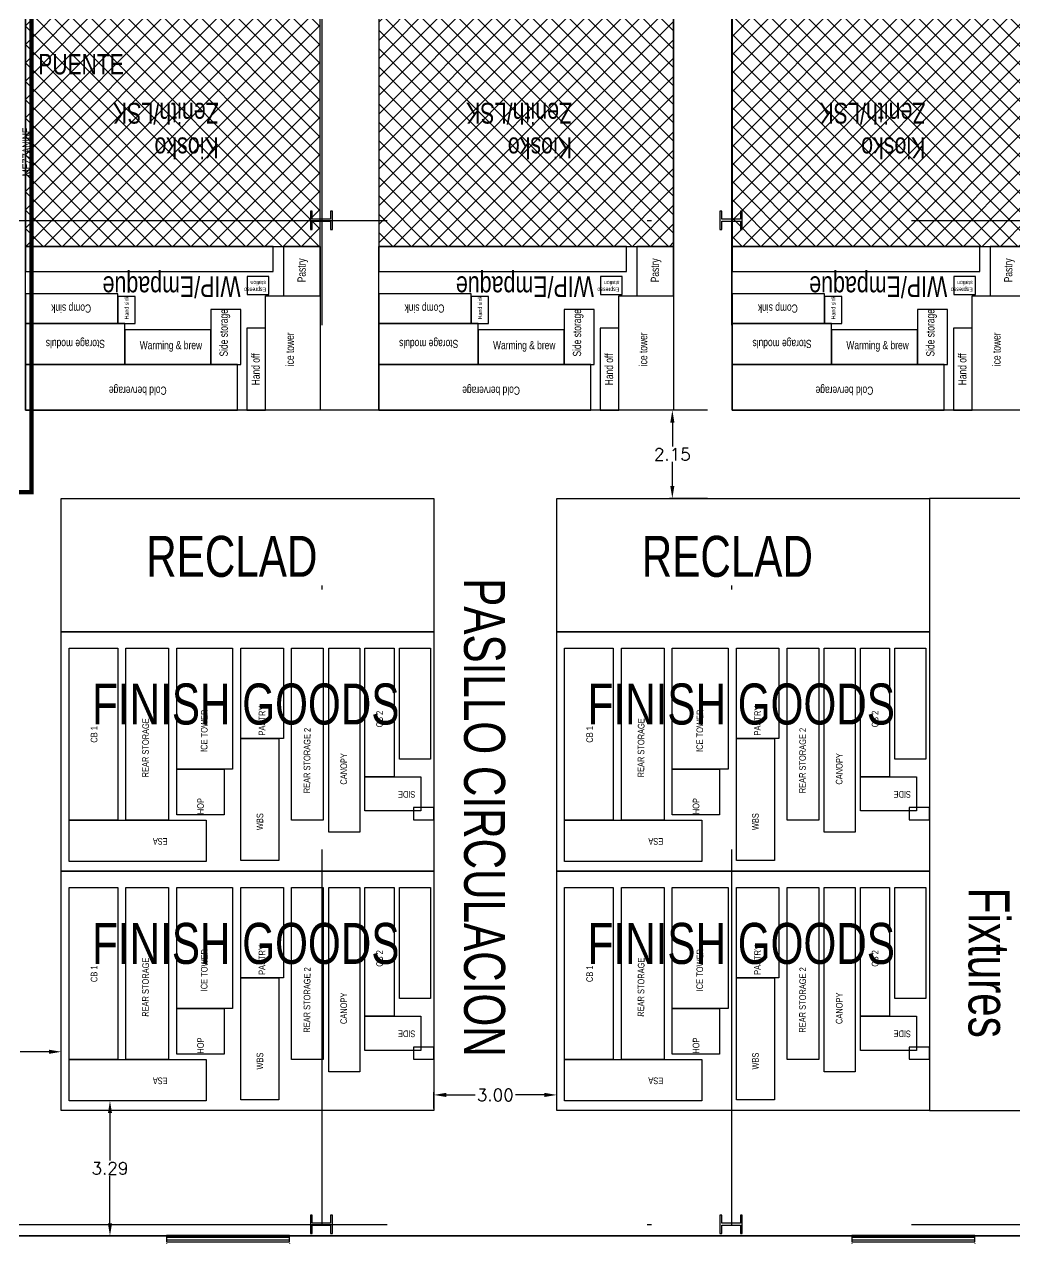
# Model space of a CAD drawing. Header units: millimetres. Extents: x 1263 to 3002, y 1308 to 2683.
# Drawn here: x 1664.08 to 1688.26, y 1352.96 to 1382.6 of the extents above; entities that cross this region are included whole.
import ezdxf

# ---------------------------------------------------------------- set-up
doc = ezdxf.new("R2010")
doc.units = ezdxf.units.MM
doc.header["$PDMODE"] = 34
doc.linetypes.add('DASHDOT', pattern=[25.4, 12.7, -6.35, 0, -6.35])
doc.linetypes.add('DASHED2', pattern=[0.375, 0.25, -0.125])
for name, color, linetype in [('1- 2', 223, 'Continuous'), ('1- muro de carga', 5, 'Continuous'), ('DIM GENERAL', 1, 'Continuous'), ('ejes', 140, 'DASHDOT'), ('LINEA LIMITE DE ZONIFICACION', 2, 'Continuous'), ('LINEA PROYECCION', 1, 'DASHED2')]:
    doc.layers.add(name, color=color, linetype=linetype)
doc.styles.add('ARRAY BASE$0$Standard', font='arial.ttf')
doc.styles.get("Standard").update_dxf_attribs({"font": 'arial.ttf'})
doc.styles.add('TEXTO GENERAL', font='swissc.ttf', dxfattribs={"width": 0.9, "height": 1})
doc.styles.add('TEXTOS', font='romans.shx')
doc.dimstyles.new('DIM-75P', dxfattribs={"dimtxt": 0.3, "dimasz": 0.3, "dimexe": 0.0675, "dimexo": 0.0468, "dimgap": 0.0375, "dimtad": 0, "dimtih": 1, "dimtoh": 1, "dimzin": 0, "dimdsep": 46, "dimtxsty": 'TEXTOS', "dimcen": 0.3, "dimclrd": 1, "dimclre": 1, "dimclrt": 2, "dimadec": 0, "dimazin": 0, "dimtfac": 1, "dimtmove": 1, "dimatfit": 3, "dimldrblk": 'flecha', "dimfxl": 0.045, "dimtolj": 1, "dimtzin": 0, "dimlwd": -1, "dimlwe": -1, "dimarcsym": 0})

# ---------------------------------------------------------------- blocks, each defined once
blk = doc.blocks.new('malla1x1')
at = {"color": 1, "linetype": 'Continuous', "ltscale": 0.01}
blk.add_lwpolyline([(80.173, 79.605), (0, 79.605), (0, 0), (101.556, 0)], close=True, dxfattribs=at)
blk = doc.blocks.new('planta conjunto')
at = {"layer": '1- 2', "lineweight": 25}
for points in [[(130.806, 25.012), (130.356, 25.012), (130.356, 25.209), (130.316, 25.209), (130.316, 24.759), (130.356, 24.759), (130.356, 24.964), (130.806, 24.964), (130.806, 24.759), (130.853, 24.759), (130.853, 25.209), (130.806, 25.209), (130.806, 25.012)], [(130.806, 25.012), (130.356, 25.012), (130.356, 25.209), (130.316, 25.209), (130.316, 24.759), (130.356, 24.759), (130.356, 24.964), (130.806, 24.964), (130.806, 24.759), (130.853, 24.759), (130.853, 25.209), (130.806, 25.209), (130.806, 25.012)], [(140.814, 25.012), (140.363, 25.012), (140.363, 25.209), (140.316, 25.209), (140.316, 24.759), (140.363, 24.759), (140.363, 24.964), (140.814, 24.964), (140.814, 24.759), (140.861, 24.759), (140.861, 25.209), (140.814, 25.209), (140.814, 25.012)], [(140.814, 25.012), (140.363, 25.012), (140.363, 25.209), (140.316, 25.209), (140.316, 24.759), (140.363, 24.759), (140.363, 24.964), (140.814, 24.964), (140.814, 24.759), (140.861, 24.759), (140.861, 25.209), (140.814, 25.209), (140.814, 25.012)], [(130.806, 0.502), (130.356, 0.502), (130.356, 0.699), (130.316, 0.699), (130.316, 0.249), (130.356, 0.249), (130.356, 0.454), (130.806, 0.454), (130.806, 0.249), (130.853, 0.249), (130.853, 0.699), (130.806, 0.699), (130.806, 0.502)], [(130.806, 0.502), (130.356, 0.502), (130.356, 0.699), (130.316, 0.699), (130.316, 0.249), (130.356, 0.249), (130.356, 0.454), (130.806, 0.454), (130.806, 0.249), (130.853, 0.249), (130.853, 0.699), (130.806, 0.699), (130.806, 0.502)], [(140.814, 0.502), (140.363, 0.502), (140.363, 0.699), (140.316, 0.699), (140.316, 0.249), (140.363, 0.249), (140.363, 0.454), (140.814, 0.454), (140.814, 0.249), (140.861, 0.249), (140.861, 0.699), (140.814, 0.699), (140.814, 0.502)], [(140.814, 0.502), (140.363, 0.502), (140.363, 0.699), (140.316, 0.699), (140.316, 0.249), (140.363, 0.249), (140.363, 0.454), (140.814, 0.454), (140.814, 0.249), (140.861, 0.249), (140.861, 0.699), (140.814, 0.699), (140.814, 0.502)]]:
    blk.add_lwpolyline(points, dxfattribs=at)
at = {"layer": '1- muro de carga', "lineweight": 25}
blk.add_lwpolyline([(6.09, 0.197), (0.197, 0.197), (0.197, 79.803), (140.923, 79.803), (162.306, 0.197), (7.291, 0.197)], dxfattribs=at)
at = {"layer": 'ejes'}
for p, q in [((130.594, 86.124), (130.594, 0.474)), ((140.594, 86.124), (140.594, 0.474)), ((-8.01, 24.984), (162.449, 24.984)), ((-8.01, 0.474), (162.449, 0.474))]:
    blk.add_line(p, q, dxfattribs=at)
blk.add_blockref('malla1x1', (60.75, 0.197))
blk = doc.blocks.new('ARRAY BASE$0$FINISH')
for points in [[(5.845, 9.099), (5.845, 0), (0, 0), (0, 9.099)], [(0.237, 5.558), (0.237, 8.908), (1.247, 8.908), (1.247, 5.558)], [(5.442, 7.719), (1.247, 7.719), (1.247, 8.908), (5.442, 8.908)], [(5.442, 6.48), (1.247, 6.48), (1.247, 7.519), (5.442, 7.519)], [(2.491, 5.122), (1.374, 5.122), (1.374, 6.28), (2.491, 6.28)], [(5.442, 4.914), (2.491, 4.914), (2.491, 6.28), (5.442, 6.28)], [(0.259, 4.714), (3.239, 4.714), (3.239, 3.784), (0.259, 3.784)], [(5.442, 3.673), (3.239, 3.673), (3.239, 4.714), (5.442, 4.714)], [(1.247, 3.473), (5.442, 3.473), (5.442, 2.703), (1.247, 2.703)], [(5.442, 1.809), (0.947, 1.809), (0.947, 2.566), (5.442, 2.566)], [(2.301, 1.683), (2.301, 0.318), (1.468, 0.318), (1.468, 1.683)], [(2.301, 0.973), (2.301, 1.683), (5.442, 1.683), (5.442, 0.973)], [(5.442, 0.086), (2.735, 0.086), (2.735, 0.843), (5.442, 0.843)], [(1.55, 0), (1.55, 0.495), (1.25, 0.495), (1.25, 0)]]:
    blk.add_lwpolyline(points, close=True)
at = {"style": 'TEXTO GENERAL'}
for s, width, gutter_width, heights, insert, char_height, attachment_point, rotation in [('\\pxqc;CB 1', 2.11022, 20.17, [0], (2.283, 8.385), 0.1614, 1, 359.6009), ('\\pxqc;FINISH GOODS ', 8.493, 12.5, [4.341], (4.579, 8.84), 1, 1, 270), ('\\pxqd;REAR STORAGE', 2.11022, 20.17, [0], (3.344, 7.12), 0.16136, 2, 359.6009), ('\\pxqd;ESA ', 1.48497, 20.17, [0.193], (0.648, 7.242), 0.1614, 2, 89.6009), ('\\pxqd;HOP ', 1.09476, 20.17, [0.213], (1.936, 5.776), 0.1614, 2, 359.6009), ('\\pxqd;ICE TOWER', 2.11022, 20.17, [0], (3.966, 5.684), 0.16136, 2, 359.6009), ('\\pxqd;WBS ', 1.48497, 20.17, [0.193], (1.743, 4.326), 0.1614, 2, 359.6009), ('\\pxqd;PASTRY ', 2.11022, 20.17, [0], (4.366, 4.274), 0.16136, 2, 359.6009), ('\\pxqd;REAR STORAGE 2 ', 2.88701, 20.17, [0.516], (3.345, 3.174), 0.16136, 2, 359.6009), ('\\pxqd;CANOPY ', 2.11022, 20.17, [0], (3.167, 2.278), 0.16136, 2, 359.6009), ('\\pxqd;CB 2', 0.72255, 20.17, [0.176], (3.872, 1.406), 0.1614, 2, 359.6009), ('\\pxqd;SIDE ', 1.09476, 20.17, [0.213], (1.795, 1.001), 0.16136, 2, 89.6009)]:
    blk.add_mtext_dynamic_manual_height_columns(s, width=width, gutter_width=gutter_width, heights=heights, dxfattribs=dict(at, insert=insert, char_height=char_height, attachment_point=attachment_point, rotation=rotation))
blk = doc.blocks.new('*D90')
at = {"layer": 'Defpoints', "color": 0, "ltscale": 0.01, "transparency": 16777216}
for p in [(1664.981, 1357.519), (1661.981, 1356.531), (1664.981, 1356.086)]:
    blk.add_point(p, dxfattribs=at)
at = {"layer": 'LINEA LIMITE DE ZONIFICACION', "color": 1, "ltscale": 0.01, "transparency": 16777216}
for p, q in [((1661.981, 1356.578), (1661.981, 1357.586)), ((1662.281, 1357.519), (1662.986, 1357.519)), ((1664.681, 1357.519), (1663.975, 1357.519)), ((1664.981, 1356.132), (1664.981, 1357.586))]:
    blk.add_line(p, q, dxfattribs=at)
for points in [[(1662.281, 1357.569), (1662.281, 1357.469), (1661.981, 1357.519)], [(1664.681, 1357.569), (1664.681, 1357.469), (1664.981, 1357.519)]]:
    blk.add_solid(points, dxfattribs=at)
at = {"layer": 'LINEA LIMITE DE ZONIFICACION', "color": 2, "ltscale": 0.01, "transparency": 16777216, "insert": (1663.481, 1357.519), "char_height": 0.3, "attachment_point": 5, "style": 'TEXTOS'}
blk.add_mtext('\\A1;3.00', dxfattribs=at)
blk = doc.blocks.new('flecha')
at = {"ltscale": 6}
for points in [[(-0.021, 0.03), (-0.106, 0.13), (-0.124, 0.055), (-0.124, 0.212)], [(-0.021, -0.03), (-0.106, -0.13), (-0.124, -0.055), (-0.124, -0.212)]]:
    blk.add_hatch(color=256, dxfattribs=at).paths.add_polyline_path(points)
for p, q in [((0.009, -0.017), (-0.137, 0.242)), ((0.009, 0.017), (-0.137, -0.242)), ((-0.127, 0.244), (-0.127, 0.025)), ((-0.127, 0.025), (-0.104, 0.122)), ((0, 0), (-0.104, 0.122)), ((0, 0), (-0.104, -0.122)), ((-0.127, -0.025), (-0.127, -0.244)), ((-0.127, -0.025), (-0.104, -0.122))]:
    blk.add_line(p, q, dxfattribs=at)
for points in [[(-0.021, 0.03), (-0.106, 0.13), (-0.124, 0.055), (-0.124, 0.212)], [(-0.021, -0.03), (-0.106, -0.13), (-0.124, -0.055), (-0.124, -0.212)]]:
    blk.add_lwpolyline(points, close=True, dxfattribs=at)
blk = doc.blocks.new('*D91')
at = {"layer": 'Defpoints', "color": 0, "ltscale": 0.01, "transparency": 16777216}
for p in [(1666.846, 1356.322), (1666.17, 1353.029), (1666.846, 1353.029)]:
    blk.add_point(p, dxfattribs=at)
at = {"layer": 'LINEA LIMITE DE ZONIFICACION', "color": 1, "ltscale": 0.01, "transparency": 16777216}
for p, q in [((1666.799, 1356.322), (1666.102, 1356.322)), ((1666.17, 1356.022), (1666.17, 1354.863)), ((1666.17, 1353.329), (1666.17, 1354.488)), ((1666.799, 1353.029), (1666.102, 1353.029))]:
    blk.add_line(p, q, dxfattribs=at)
for points in [[(1666.12, 1356.022), (1666.22, 1356.022), (1666.17, 1356.322)], [(1666.12, 1353.329), (1666.22, 1353.329), (1666.17, 1353.029)]]:
    blk.add_solid(points, dxfattribs=at)
at = {"layer": 'LINEA LIMITE DE ZONIFICACION', "color": 2, "ltscale": 0.01, "transparency": 16777216, "insert": (1666.17, 1354.676), "char_height": 0.3, "attachment_point": 5, "style": 'TEXTOS'}
blk.add_mtext('\\A1;3.29', dxfattribs=at)
blk = doc.blocks.new('*D92')
at = {"layer": 'Defpoints', "color": 0, "ltscale": 0.01, "transparency": 16777216}
for p in [(1677.079, 1356.466), (1674.079, 1356.086), (1677.079, 1356.086)]:
    blk.add_point(p, dxfattribs=at)
at = {"layer": 'LINEA LIMITE DE ZONIFICACION', "color": 1, "ltscale": 0.01, "transparency": 16777216}
for p, q in [((1674.079, 1356.132), (1674.079, 1356.533)), ((1674.379, 1356.466), (1675.084, 1356.466)), ((1676.779, 1356.466), (1676.074, 1356.466)), ((1677.079, 1356.132), (1677.079, 1356.533))]:
    blk.add_line(p, q, dxfattribs=at)
for points in [[(1674.379, 1356.516), (1674.379, 1356.416), (1674.079, 1356.466)], [(1676.779, 1356.516), (1676.779, 1356.416), (1677.079, 1356.466)]]:
    blk.add_solid(points, dxfattribs=at)
at = {"layer": 'LINEA LIMITE DE ZONIFICACION', "color": 2, "ltscale": 0.01, "transparency": 16777216, "insert": (1675.579, 1356.466), "char_height": 0.3, "attachment_point": 5, "style": 'TEXTOS'}
blk.add_mtext('\\A1;3.00', dxfattribs=at)
blk = doc.blocks.new('*D84')
at = {"layer": 'Defpoints', "color": 0, "ltscale": 0.01, "transparency": 16777216}
for p in [(1680.808, 1373.182), (1679.901, 1371.029), (1680.808, 1371.029)]:
    blk.add_point(p, dxfattribs=at)
at = {"layer": 'LINEA LIMITE DE ZONIFICACION', "color": 1, "ltscale": 0.01, "transparency": 16777216}
for p, q in [((1680.761, 1373.182), (1679.833, 1373.182)), ((1679.901, 1372.882), (1679.901, 1372.293)), ((1679.901, 1371.329), (1679.901, 1371.918)), ((1680.761, 1371.029), (1679.833, 1371.029))]:
    blk.add_line(p, q, dxfattribs=at)
for points in [[(1679.851, 1372.882), (1679.951, 1372.882), (1679.901, 1373.182)], [(1679.851, 1371.329), (1679.951, 1371.329), (1679.901, 1371.029)]]:
    blk.add_solid(points, dxfattribs=at)
at = {"layer": 'LINEA LIMITE DE ZONIFICACION', "color": 2, "ltscale": 0.01, "transparency": 16777216, "insert": (1679.901, 1372.105), "char_height": 0.3, "attachment_point": 5, "style": 'TEXTOS'}
blk.add_mtext('\\A1;2.15', dxfattribs=at)
blk = doc.blocks.new('*D52')
at = {"layer": 'Defpoints', "color": 0, "ltscale": 0.01, "transparency": 16777216}
for p in [(1.5, 1.243), (-1.5, 0.15), (1.5, 0.15)]:
    blk.add_point(p, dxfattribs=at)
at = {"layer": 'DIM GENERAL', "color": 1, "ltscale": 0.01, "transparency": 16777216}
for p, q in [((-1.5, 0.197), (-1.5, 1.31)), ((-1.4, 1.243), (-0.138, 1.243)), ((1.4, 1.243), (0.137, 1.243)), ((1.5, 0.197), (1.5, 1.31))]:
    blk.add_line(p, q, dxfattribs=at)
for points in [[(-1.4, 1.226), (-1.4, 1.26), (-1.5, 1.243)], [(1.4, 1.226), (1.4, 1.26), (1.5, 1.243)]]:
    blk.add_solid(points, dxfattribs=at)
at = {"layer": 'DIM GENERAL', "color": 2, "ltscale": 0.01, "transparency": 16777216, "insert": (0, 1.243), "char_height": 0.2, "attachment_point": 5, "rotation": 90, "style": 'TEXTOS'}
blk.add_mtext('\\A1;3.00', dxfattribs=at)
blk = doc.blocks.new('ARRAY BASE$0$KIOSKO DE ARMADO')
h = blk.add_hatch()
h.set_pattern_fill('ANSI37', color=256, scale=0.1, angle=180)
h.set_pattern_definition([(225, (2482.8771, 1339.67897), (0.224506403, -0.224506403), []), (315, (2482.8771, 1339.67897), (0.224506403, 0.224506403), [])])
h.paths.add_polyline_path([(7.2, 10), (0, 10), (0, 4), (7.2, 4)])
for points in [[(7.2, 10), (0, 10), (0, 4), (7.2, 4)], [(0, 4), (7.2, 4), (7.2, 0), (0, 0)], [(7.2, 4), (7.2, 0), (0, 0), (0, 4)], [(6.05, 3.39), (6.05, 4), (0, 4), (0, 3.39)], [(6.303, 2.79), (7.2, 2.79), (7.2, 4), (6.303, 4)], [(5.943, 2.825), (5.943, 3.265), (5.413, 3.265), (5.413, 2.825)], [(2.26, 2.12), (2.26, 2.84), (0, 2.84), (0, 2.12)], [(2.68, 2.78), (2.26, 2.78), (2.26, 2.12), (2.68, 2.12)], [(5.86, 2.79), (7.2, 2.79), (7.2, 0), (5.86, 0)], [(4.53, 2.46), (4.53, 1.12), (5.26, 1.12), (5.26, 2.46)], [(2.43, 1.12), (2.43, 2.12), (0, 2.12), (0, 1.12)], [(2.43, 1.96), (2.43, 1.12), (4.53, 1.12), (4.53, 1.96)], [(5.41, 0), (5.86, 0), (5.86, 2), (5.41, 2)], [(5.18, 0), (5.18, 1.12), (0, 1.12), (0, 0)]]:
    blk.add_lwpolyline(points, close=True)
at = {"attachment_point": 1, "style": 'TEXTO GENERAL'}
for s, insert, char_height, rotation in [('Kiosko Zenith/LSK', (4.722, 6.152), 0.50733, 180), ('Pastry', (6.643, 3.123), 0.2, 90), ('WIP/Empaque', (5.255, 2.761), 0.50733, 180), ('Espresso\\Pstation', (5.875, 2.891), 0.1, 180), ('Hand sink', (2.424, 2.218), 0.1, 90), ('Comp sink', (1.604, 2.382), 0.2, 180), ('Side storage', (4.741, 1.31), 0.2, 90), ('ice tower', (6.357, 1.074), 0.2, 90), ('Storage moduls', (1.942, 1.518), 0.2, 180), ('Hand off', (5.522, 0.609), 0.2, 90), ('Cold berverage', (3.448, 0.377), 0.2, 180)]:
    blk.add_mtext_dynamic_manual_height_columns(s, width=3.63915, gutter_width=2.537, heights=[0], dxfattribs=dict(at, insert=insert, char_height=char_height, rotation=rotation))
at = {"insert": (2.791, 1.689), "char_height": 0.2, "attachment_point": 1, "style": 'TEXTO GENERAL'}
blk.add_mtext_dynamic_manual_height_columns('Warming & brew', width=3.63915, gutter_width=2.537, heights=[0], dxfattribs=at)
blk = doc.blocks.new('10')
blk.add_lwpolyline([(-8.448, -38.48), (-24.275, -38.48), (-24.275, 0), (-8.448, 0)], close=True)
for p in [(-24.275, -38.48), (-15.648, -38.48), (-7.021, -38.48)]:
    blk.add_blockref('ARRAY BASE$0$KIOSKO DE ARMADO', p)
blk = doc.blocks.new('ARRAY BASE$0$PUERTA TRANSICION')
at = {"color": 1}
for points in [[(-1.5, 0), (1.5, 0), (1.5, 0.15), (-1.5, 0.15)], [(1.5, 0.05), (1.5, 0.1), (-1.5, 0.1), (-1.5, 0.05)]]:
    blk.add_lwpolyline(points, close=True, dxfattribs=at)
at = {"color": 2, "ltscale": 0.01, "insert": (0.263, 1.323), "char_height": 0.2, "attachment_point": 1, "rotation": 90}
blk.add_mtext_dynamic_manual_height_columns('H=3.00', width=0.44515, gutter_width=12.5, heights=[0], dxfattribs=at)
at = {"insert": (-0.529, 0.563), "char_height": 0.2, "attachment_point": 1, "style": 'ARRAY BASE$0$Standard'}
blk.add_mtext_dynamic_manual_height_columns('\\pxqc;PUERTA', width=1.32555, gutter_width=13.918, heights=[0.278], dxfattribs=at)
at = {"layer": 'DIM GENERAL', "ltscale": 0.01}
dim = blk.add_linear_dim(base=(1.5, 1.243), p1=(-1.5, 0.15), p2=(1.5, 0.15), angle=180, dimstyle='DIM-75P', dxfattribs=at)
dim.commit()
dim.dimension.update_dxf_attribs({"geometry": '*D52', "text_midpoint": (0, 1.243)})

msp = doc.modelspace()

# ---------------------------------------------------------------- linework, layer by layer
for points in [[(1674.07913, 1367.77506), (1664.98059, 1367.77506), (1664.98059, 1371.02881), (1674.07913, 1371.02881)], [(1686.17766, 1367.77506), (1677.07913, 1367.77506), (1677.07913, 1371.02881), (1686.17766, 1371.02881)], [(1686.17766, 1356.0855), (1688.52824, 1356.0855), (1688.52824, 1371.02881), (1686.17766, 1371.02881)]]:
    msp.add_lwpolyline(points, close=True)
at = {"layer": '1- muro de carga', "lineweight": 25}
msp.add_lwpolyline([(1546.83842, 1353.02922), (1540.94584, 1353.02922), (1540.94584, 1432.63428), (1681.67108, 1432.63428), (1703.05435, 1353.02923), (1548.03907, 1353.02923)], dxfattribs=at)
at = {"layer": 'LINEA PROYECCION', "ltscale": 2, "const_width": 0.1}
msp.add_lwpolyline([(1640.43213, 1371.18175), (1640.43213, 1381.18175), (1661.98059, 1381.18175), (1661.98059, 1395.14913), (1667.30009, 1395.14913), (1667.30009, 1389.64913), (1664.25484, 1389.64913), (1664.25484, 1371.18175), (1640.43213, 1371.18175)], dxfattribs=at)

# ---------------------------------------------------------------- block references
for name, p in [('planta conjunto', (1540.74837, 1352.83175)), ('10', (1688.38031, 1411.66204))]:
    msp.add_blockref(name, p)
for name, p, rotation in [('ARRAY BASE$0$FINISH', (1674.07913, 1361.93028), 90), ('ARRAY BASE$0$FINISH', (1686.17766, 1361.93028), 90), ('ARRAY BASE$0$FINISH', (1674.07913, 1356.0855), 90), ('ARRAY BASE$0$FINISH', (1686.17766, 1356.0855), 90), ('ARRAY BASE$0$PUERTA TRANSICION', (1669.05276, 1353.03175), 180), ('ARRAY BASE$0$PUERTA TRANSICION', (1685.78701, 1353.03175), 180)]:
    msp.add_blockref(name, p, dxfattribs=dict(rotation=rotation))

# ---------------------------------------------------------------- texts
at = {"attachment_point": 1, "style": 'TEXTO GENERAL'}
for s, width, gutter_width, heights, insert, char_height in [('PUENTE', 2.2217333, 0, [0.94238], (1664.41827, 1381.88073), 0.5), ('\\pxqc;RECLAD', 5.4818667, 12.5, [0.99597], (1666.40411, 1370.11426), 1), ('\\pxqc;RECLAD', 5.4818667, 12.5, [0.99597], (1678.50264, 1370.11426), 1)]:
    msp.add_mtext_dynamic_manual_height_columns(s, width=width, gutter_width=gutter_width, heights=heights, dxfattribs=dict(at, insert=insert, char_height=char_height))
at = {"insert": (1688.13362, 1362.43409), "char_height": 1, "attachment_point": 1, "rotation": 270, "style": 'TEXTO GENERAL'}
msp.add_mtext_dynamic_manual_height_columns('\\pxqc;Fixtures', width=5.4818667, gutter_width=12.5, heights=[0.99597], dxfattribs=at)
at = {"layer": 'LINEA LIMITE DE ZONIFICACION', "ltscale": 0.01, "style": 'TEXTO GENERAL', "width": 0.9}
msp.add_text('PASILLO CIRCULACION', height=1, rotation=270, dxfattribs=at).set_placement((1674.81688, 1369.08236))
at = {"layer": 'LINEA PROYECCION', "ltscale": 2, "insert": (1663.69976, 1378.89343), "char_height": 0.2, "attachment_point": 1, "rotation": 90, "style": 'TEXTO GENERAL'}
msp.add_mtext_dynamic_manual_height_columns('PROYECCION MEZZANINE', width=2.4102633, gutter_width=5, heights=[0], dxfattribs=at)

# ---------------------------------------------------------------- dimensions: what is measured, and where the dimension line sits
at = {"layer": 'LINEA LIMITE DE ZONIFICACION', "ltscale": 0.01}
for base, p1, p2, picture, middle in [((1679.90068, 1371.02923), (1680.80799, 1373.18175), (1680.80799, 1371.02923), '*D84', (1679.90068, 1372.10549)), ((1666.16951, 1353.02923), (1666.84587, 1356.32229), (1666.84587, 1353.02923), '*D91', (1666.16951, 1354.67576))]:
    dim = msp.add_linear_dim(base=base, p1=p1, p2=p2, angle=90, dimstyle='DIM-75P', dxfattribs=at)
    dim.commit()
    dim.dimension.update_dxf_attribs({"geometry": picture, "text_midpoint": middle})
for base, p1, p2, picture, middle in [((1664.98059, 1357.5188), (1661.98059, 1356.53079), (1664.98059, 1356.0855), '*D90', (1663.48059, 1357.5188)), ((1677.07913, 1356.46566), (1674.07913, 1356.0855), (1677.07913, 1356.0855), '*D92', (1675.57913, 1356.46566))]:
    dim = msp.add_linear_dim(base=base, p1=p1, p2=p2, dimstyle='DIM-75P', dxfattribs=at)
    dim.commit()
    dim.dimension.update_dxf_attribs({"geometry": picture, "text_midpoint": middle})

doc.saveas('drawing.dxf')
